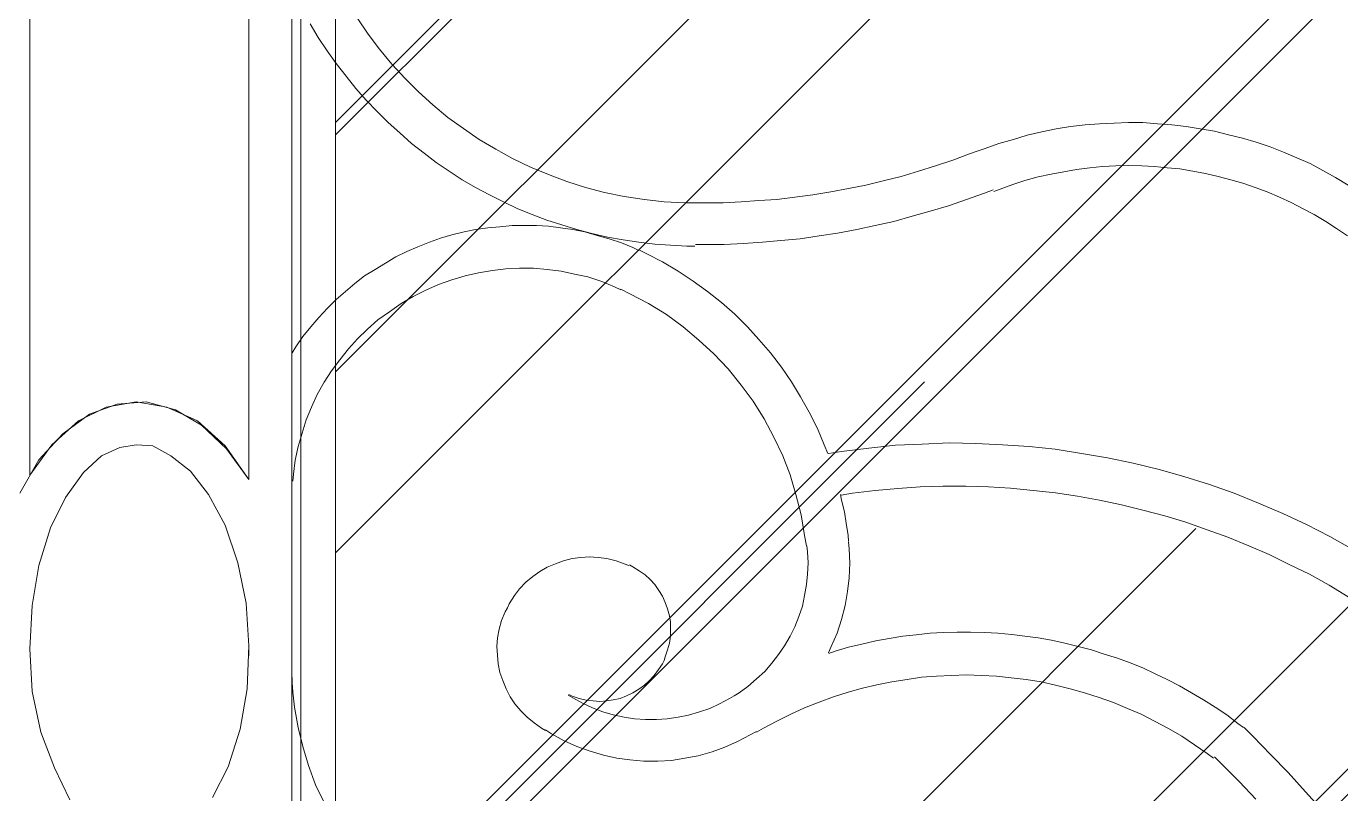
# Model space of a CAD drawing. Header units: millimetres. Extents: x -9564 to 494436, y -140371 to 4257.
# Drawn here: x 110.2838 to 110.6622, y 117.4096 to 117.6306 of the extents above; entities that cross this region are included whole.
import ezdxf
from ezdxf.enums import TextEntityAlignment as Align

# ---------------------------------------------------------------- set-up
doc = ezdxf.new("R2010")
doc.units = ezdxf.units.MM
doc.header["$MEASUREMENT"] = 0
doc.linetypes.add('SLD-Solid', pattern=[0])
for name, color, linetype, lineweight in [('0.05', 252, 'Continuous', 5), ('09-Arsiran', 8, 'Continuous', 5), ('DOOR OPENING', 4, 'SLD-Solid', 5), ('XR-KOP A3_MOZART$0$A-TXTKOP', 3, 'Continuous', 5)]:
    doc.layers.add(name, color=color, linetype=linetype, lineweight=lineweight)
doc.styles.add('HAND', font='ROMAND.SHX', dxfattribs={"width": 0.8, "height": 250})
doc.styles.add('XR-KOP A3_MOZART$0$ROMAND', font='romand.shx', dxfattribs={"height": 2, "bigfont": 'bigfont.shx'})

# ---------------------------------------------------------------- blocks, each defined once
blk = doc.blocks.new('j1')
at = {"layer": '09-Arsiran'}
h = blk.add_hatch(dxfattribs=at)
h.set_pattern_fill('AR-RROOF', color=256, scale=0.005, angle=45)
h.set_pattern_definition([(45, (0.02591, 0), (0.107763073, 0.287368196), [1.905, -0.254, 0.635, -0.127]), (45, (0.10044, 0.16434), (-0.20923997, 0.029634845), [0.381, -0.04191, 0.762, -0.09525]), (45, (-0.005524, 0.12123), (0.406805602, 0.527141034), [1.016, -0.1778, 0.508, -0.127])])
h.paths.add_polyline_path([(343.988, 201.51922), (343.93007, 201.51922), (343.5702, 201.51922), (343.5702, 200.72589), (343.988, 200.72589)])
h.paths.add_polyline_path([(343.5702, 199.91256), (343.988, 199.91256), (343.988, 200.70589), (343.5702, 200.70589)])
h.paths.add_polyline_path([(343.5702, 199.89256), (343.5702, 199.04853), (343.93007, 199.04853), (343.988, 199.04853), (343.988, 199.89256)])
h.paths.add_polyline_path([(342.9704, 199.04853), (343.22033, 199.04853), (343.3902, 199.04853), (343.3902, 199.89256), (343.22033, 199.89256), (342.9704, 199.89256)])
h.paths.add_polyline_path([(343.3902, 200.70589), (343.22033, 200.70589), (342.9704, 200.70589), (342.9704, 199.91256), (343.22033, 199.91256), (343.3902, 199.91256)])
h.paths.add_polyline_path([(342.9704, 200.72589), (343.22033, 200.72589), (343.3902, 200.72589), (343.3902, 201.51922), (343.22033, 201.51922), (342.9704, 201.51922)])
at = {"layer": 'DOOR OPENING'}
for points in [[(342.9604, 201.52922), (342.9604, 199.03853), (343.4002, 199.03853), (343.4002, 201.52922)], [(343.3902, 200.70589), (343.3902, 199.04853), (343.22033, 199.04853), (342.9704, 199.04853), (342.9704, 200.70589), (343.22033, 200.70589)]]:
    blk.add_lwpolyline(points, close=True, dxfattribs=at)
blk = doc.blocks.new('DRHRH')
at = {"layer": '0.05'}
for p, q in [((672.788, -29.4371), (672.788, -24.8574)), ((673.6347, -29.4528), (673.6347, -25.9297)), ((673.8001, -32.8261), (673.8001, -27.5539)), ((674.0526, -27.67), (674.095, -27.7326)), ((673.8716, -27.6923), (673.9028, -27.746)), ((673.9028, -27.746), (673.9364, -27.7973)), ((674.095, -27.7326), (674.1397, -27.7906)), ((673.9364, -27.7973), (673.9721, -27.8465)), ((674.1397, -27.7906), (674.1866, -27.8487)), ((673.9721, -27.8465), (674.0101, -27.8956)), ((674.1866, -27.8487), (674.238, -27.9046)), ((674.0101, -27.8956), (674.0481, -27.9426)), ((674.238, -27.9046), (674.2894, -27.956)), ((674.0481, -27.9426), (674.0883, -27.9873)), ((674.2894, -27.956), (674.3452, -28.0052)), ((674.0883, -27.9873), (674.1307, -28.0319)), ((674.3452, -28.0052), (674.4033, -28.0543)), ((674.1307, -28.0319), (674.1731, -28.0744)), ((674.1731, -28.0744), (674.2178, -28.1146)), ((674.4033, -28.0543), (674.4635, -28.0967)), ((676.921, -28.0789), (676.8652, -28.0833)), ((676.9769, -28.0766), (676.921, -28.0789)), ((677.0327, -28.0744), (676.9769, -28.0766)), ((677.0886, -28.0744), (677.0327, -28.0744)), ((677.1444, -28.0789), (677.0886, -28.0744)), ((677.2003, -28.0833), (677.1444, -28.0789)), ((674.2178, -28.1146), (674.2625, -28.1549)), ((674.4635, -28.0967), (674.524, -28.1392)), ((676.6417, -28.1236), (676.5882, -28.1392)), ((676.6976, -28.1102), (676.6417, -28.1236)), ((676.7535, -28.099), (676.6976, -28.1102)), ((676.8093, -28.09), (676.7535, -28.099)), ((676.8652, -28.0833), (676.8093, -28.09)), ((677.2561, -28.09), (677.2003, -28.0833)), ((677.3097, -28.099), (677.2561, -28.09)), ((677.3656, -28.1079), (677.3097, -28.099)), ((677.4193, -28.1213), (677.3656, -28.1079)), ((677.4729, -28.1347), (677.4193, -28.1213)), ((674.2625, -28.1549), (674.3117, -28.1927)), ((674.524, -28.1392), (674.5887, -28.1772)), ((674.5887, -28.1772), (674.6535, -28.2129)), ((676.4787, -28.1749), (676.4519, -28.1839)), ((676.5323, -28.1549), (676.4787, -28.1749)), ((676.5882, -28.1392), (676.5323, -28.1549)), ((677.5264, -28.1503), (677.4729, -28.1347)), ((677.5801, -28.1682), (677.5264, -28.1503)), ((677.6314, -28.1883), (677.5801, -28.1682)), ((674.3117, -28.1927), (674.3585, -28.2286)), ((674.3585, -28.2286), (674.4077, -28.262)), ((674.6535, -28.2129), (674.7228, -28.2464)), ((676.2866, -28.2419), (676.3536, -28.2196)), ((676.3536, -28.2196), (676.4183, -28.195)), ((676.4183, -28.195), (676.4519, -28.1839)), ((677.6828, -28.2106), (677.6314, -28.1883)), ((677.7343, -28.233), (677.6828, -28.2106)), ((677.7834, -28.2599), (677.7343, -28.233)), ((674.4077, -28.262), (674.4591, -28.2956)), ((674.7228, -28.2464), (674.792, -28.2754)), ((674.792, -28.2754), (674.8635, -28.3023)), ((676.0855, -28.3), (676.1548, -28.2822)), ((676.1548, -28.2822), (676.2218, -28.262)), ((676.2218, -28.262), (676.2866, -28.2419)), ((676.6842, -28.2844), (676.6329, -28.2977)), ((676.7334, -28.2732), (676.6842, -28.2844)), ((676.7826, -28.2643), (676.7334, -28.2732)), ((676.8317, -28.2553), (676.7826, -28.2643)), ((676.883, -28.2486), (676.8317, -28.2553)), ((676.9322, -28.2442), (676.883, -28.2486)), ((676.9836, -28.2419), (676.9322, -28.2442)), ((677.0327, -28.2397), (676.9836, -28.2419)), ((677.0842, -28.2419), (677.0327, -28.2397)), ((677.1333, -28.2442), (677.0842, -28.2419)), ((677.1824, -28.2486), (677.1333, -28.2442)), ((677.2316, -28.2532), (677.1824, -28.2486)), ((677.2807, -28.262), (677.2316, -28.2532)), ((677.3299, -28.271), (677.2807, -28.262)), ((677.379, -28.2822), (677.3299, -28.271)), ((677.4281, -28.2956), (677.379, -28.2822)), ((677.8326, -28.2866), (677.7834, -28.2599)), ((674.4591, -28.2956), (674.5105, -28.3246)), ((674.5105, -28.3246), (674.5641, -28.3536)), ((674.8635, -28.3023), (674.935, -28.3246)), ((674.935, -28.3246), (675.0087, -28.3447)), ((675.8822, -28.3424), (675.9515, -28.329)), ((675.9515, -28.329), (676.0185, -28.3157)), ((676.0185, -28.3157), (676.0855, -28.3)), ((676.4765, -28.3469), (676.51, -28.3336)), ((676.5368, -28.3313), (676.5122, -28.3403)), ((676.5859, -28.3134), (676.5368, -28.3313)), ((676.6329, -28.2977), (676.5859, -28.3134)), ((677.4751, -28.309), (677.4281, -28.2956)), ((677.522, -28.3246), (677.4751, -28.309)), ((677.5689, -28.3424), (677.522, -28.3246)), ((677.8817, -28.3157), (677.8326, -28.2866)), ((674.5641, -28.3536), (674.6177, -28.3804)), ((674.6177, -28.3804), (674.6735, -28.4073)), ((675.0087, -28.3447), (675.0847, -28.3603)), ((675.0847, -28.3603), (675.1628, -28.3714)), ((675.1628, -28.3714), (675.2388, -28.3804)), ((675.2388, -28.3804), (675.3192, -28.3849)), ((675.3192, -28.3849), (675.3595, -28.3849)), ((675.3617, -28.3849), (675.3952, -28.3849)), ((675.3952, -28.3849), (675.4666, -28.3849)), ((675.4666, -28.3849), (675.5359, -28.3804)), ((675.5359, -28.3804), (675.6052, -28.376)), ((675.6052, -28.376), (675.6745, -28.3714)), ((675.6745, -28.3714), (675.7436, -28.3626)), ((675.7436, -28.3626), (675.8129, -28.3536)), ((675.8129, -28.3536), (675.8822, -28.3424)), ((676.3379, -28.3961), (676.4072, -28.3714)), ((676.4072, -28.3714), (676.4765, -28.3469)), ((677.6158, -28.3626), (677.5689, -28.3424)), ((677.6606, -28.3827), (677.6158, -28.3626)), ((677.7074, -28.4073), (677.6606, -28.3827)), ((674.6735, -28.4073), (674.7294, -28.4296)), ((674.7294, -28.4296), (674.7852, -28.4519)), ((676.1258, -28.4564), (676.1972, -28.4363)), ((676.1972, -28.4363), (676.2665, -28.4162)), ((676.2665, -28.4162), (676.3379, -28.3961)), ((677.7498, -28.4296), (677.7074, -28.4073)), ((677.7946, -28.4564), (677.7498, -28.4296)), ((674.5105, -28.4877), (674.4658, -28.4966)), ((674.5574, -28.481), (674.5105, -28.4877)), ((674.6044, -28.4766), (674.5574, -28.481)), ((674.6512, -28.472), (674.6044, -28.4766)), ((674.6981, -28.472), (674.6512, -28.472)), ((674.7451, -28.472), (674.6981, -28.472)), ((674.792, -28.4743), (674.7451, -28.472)), ((674.7852, -28.4519), (674.8434, -28.4699)), ((674.8389, -28.481), (674.792, -28.4743)), ((674.8858, -28.4877), (674.8389, -28.481)), ((674.8434, -28.4699), (674.9015, -28.4877)), ((674.9328, -28.4966), (674.8858, -28.4877)), ((674.9015, -28.4877), (674.9595, -28.5033)), ((675.9091, -28.5011), (675.9828, -28.4877)), ((675.9828, -28.4877), (676.0542, -28.472)), ((676.0542, -28.472), (676.1258, -28.4564)), ((677.837, -28.4832), (677.7946, -28.4564)), ((677.8794, -28.5123), (677.837, -28.4832)), ((674.3318, -28.5369), (674.2871, -28.5547)), ((674.3743, -28.5212), (674.3318, -28.5369)), ((674.419, -28.5077), (674.3743, -28.5212)), ((674.4658, -28.4966), (674.419, -28.5077)), ((674.9797, -28.51), (674.9328, -28.4966)), ((674.9595, -28.5033), (675.0198, -28.5167)), ((675.0265, -28.5234), (674.9797, -28.51)), ((675.0198, -28.5167), (675.0802, -28.5279)), ((675.0735, -28.539), (675.0265, -28.5234)), ((675.0802, -28.5279), (675.1405, -28.5369)), ((675.1405, -28.5369), (675.2031, -28.5436)), ((675.5449, -28.5413), (675.6186, -28.5369)), ((675.6186, -28.5369), (675.6901, -28.5301)), ((675.6901, -28.5301), (675.7638, -28.5234)), ((675.7638, -28.5234), (675.8375, -28.5123)), ((675.8375, -28.5123), (675.9091, -28.5011)), ((674.2447, -28.5726), (674.2023, -28.5927)), ((674.2871, -28.5547), (674.2447, -28.5726)), ((675.1182, -28.557), (675.0735, -28.539)), ((675.1405, -28.5681), (675.1182, -28.557)), ((675.1718, -28.5816), (675.1405, -28.5659)), ((675.2321, -28.6127), (675.1718, -28.5816)), ((675.2031, -28.5436), (675.2634, -28.548)), ((675.2634, -28.548), (675.3259, -28.5524)), ((675.3259, -28.5524), (675.3572, -28.5524)), ((675.3595, -28.5457), (675.3974, -28.5457)), ((675.3974, -28.5457), (675.4712, -28.5457)), ((675.4712, -28.5457), (675.5449, -28.5413)), ((674.162, -28.6173), (674.1218, -28.6419)), ((674.2023, -28.5927), (674.162, -28.6173)), ((674.6267, -28.6396), (674.5753, -28.6463)), ((674.6802, -28.6374), (674.6267, -28.6396)), ((674.734, -28.6374), (674.6802, -28.6374)), ((674.7875, -28.6419), (674.734, -28.6374)), ((675.2924, -28.6486), (675.2321, -28.6127)), ((674.0816, -28.6664), (674.0436, -28.6954)), ((674.1218, -28.6419), (674.0816, -28.6664)), ((674.419, -28.682), (674.3675, -28.6999)), ((674.4703, -28.6664), (674.419, -28.682)), ((674.5217, -28.6553), (674.4703, -28.6664)), ((674.5753, -28.6463), (674.5217, -28.6553)), ((674.8411, -28.6486), (674.7875, -28.6419)), ((674.8925, -28.6597), (674.8411, -28.6486)), ((674.9439, -28.6709), (674.8925, -28.6597)), ((674.9975, -28.6887), (674.9439, -28.6709)), ((675.0467, -28.7089), (674.9975, -28.6887)), ((675.3505, -28.6866), (675.2924, -28.6486)), ((675.4064, -28.7267), (675.3505, -28.6866)), ((674.0078, -28.7267), (673.9721, -28.758)), ((674.0436, -28.6954), (674.0078, -28.7267)), ((674.3184, -28.7223), (674.2693, -28.7469)), ((674.3675, -28.6999), (674.3184, -28.7223)), ((675.0712, -28.72), (675.0467, -28.7089)), ((675.1069, -28.7357), (675.0712, -28.7178)), ((675.1785, -28.7736), (675.1069, -28.7357)), ((675.4599, -28.7691), (675.4064, -28.7267)), ((673.9386, -28.7916), (673.9051, -28.8273)), ((673.9721, -28.758), (673.9386, -28.7916)), ((674.2223, -28.7736), (674.1777, -28.8049)), ((674.2447, -28.7603), (674.2223, -28.7736)), ((674.2693, -28.7469), (674.2447, -28.7603)), ((675.2478, -28.8161), (675.1785, -28.7736)), ((675.5114, -28.8139), (675.4599, -28.7691)), ((673.9051, -28.8273), (673.8738, -28.863)), ((674.133, -28.8361), (674.0927, -28.872)), ((674.1777, -28.8049), (674.133, -28.8361)), ((675.3125, -28.863), (675.2478, -28.8161)), ((675.5605, -28.863), (675.5114, -28.8139)), ((673.8738, -28.863), (673.8426, -28.901)), ((674.0927, -28.872), (674.0547, -28.9099)), ((675.3728, -28.9144), (675.3125, -28.863)), ((675.6052, -28.9121), (675.5605, -28.863)), ((673.8157, -28.9411), (673.8023, -28.9636)), ((673.8426, -28.901), (673.8157, -28.9411)), ((674.0547, -28.9099), (674.019, -28.9479)), ((675.4309, -28.968), (675.3728, -28.9144)), ((675.6499, -28.9636), (675.6052, -28.9121)), ((673.9856, -28.9903), (673.9543, -29.0328)), ((674.019, -28.9479), (673.9856, -28.9903)), ((675.4868, -29.0261), (675.4309, -28.968)), ((675.6923, -29.0194), (675.6499, -28.9636)), ((673.9543, -29.0328), (673.9251, -29.0774)), ((675.5359, -29.0887), (675.4868, -29.0261)), ((675.7303, -29.0753), (675.6923, -29.0194)), ((673.9251, -29.0774), (673.8984, -29.1244)), ((675.5828, -29.1511), (675.5359, -29.0887)), ((675.7661, -29.1333), (675.7303, -29.0753)), ((673.8984, -29.1244), (673.876, -29.1736)), ((675.7995, -29.1937), (675.7661, -29.1333)), ((672.9757, -29.2271), (673.083, -29.1736)), ((673.0182, -29.2004), (673.1254, -29.1624)), ((673.083, -29.1736), (673.1992, -29.1534)), ((673.1254, -29.1624), (673.2371, -29.1534)), ((673.1992, -29.1534), (673.3176, -29.1736)), ((673.2371, -29.1534), (673.351, -29.1847)), ((673.3176, -29.1736), (673.436, -29.2271)), ((673.351, -29.1847), (673.4516, -29.2428)), ((673.876, -29.1736), (673.856, -29.2227)), ((675.6253, -29.2183), (675.5828, -29.1511)), ((675.8308, -29.2561), (675.7995, -29.1937)), ((672.873, -29.3187), (672.9757, -29.2271)), ((672.9154, -29.2763), (673.0182, -29.2004)), ((673.436, -29.2271), (673.5431, -29.3233)), ((673.4516, -29.2428), (673.5476, -29.3344)), ((673.856, -29.2227), (673.8403, -29.2741)), ((675.6632, -29.2897), (675.6253, -29.2183)), ((672.8237, -29.3768), (672.9154, -29.2763)), ((673.8403, -29.2741), (673.8247, -29.3254)), ((675.6968, -29.3613), (675.6632, -29.2897)), ((675.8576, -29.3187), (675.8308, -29.2561)), ((672.788, -29.4371), (672.873, -29.3187)), ((673.065, -29.3613), (673.1366, -29.33)), ((673.1366, -29.33), (673.1992, -29.3187)), ((673.1992, -29.3187), (673.2639, -29.3233)), ((673.2639, -29.3233), (673.3332, -29.3613)), ((673.5431, -29.3233), (673.6347, -29.4528)), ((673.5476, -29.3344), (673.6347, -29.4528)), ((673.8247, -29.3254), (673.8134, -29.3791)), ((675.8711, -29.3523), (675.8576, -29.3187)), ((675.9246, -29.3455), (675.8733, -29.3523)), ((676.0296, -29.3321), (675.9246, -29.3455)), ((676.1325, -29.321), (676.0296, -29.3321)), ((676.2352, -29.3165), (676.1325, -29.321)), ((676.3402, -29.312), (676.2352, -29.3165)), ((676.4429, -29.3143), (676.3402, -29.312)), ((676.5457, -29.3187), (676.4429, -29.3143)), ((676.6485, -29.3254), (676.5457, -29.3187)), ((676.749, -29.3366), (676.6485, -29.3254)), ((676.8517, -29.3523), (676.749, -29.3366)), ((672.75, -29.5064), (672.8237, -29.3768)), ((672.9959, -29.426), (673.065, -29.3613)), ((673.3332, -29.3613), (673.4091, -29.4215)), ((673.8134, -29.3791), (673.8068, -29.4327)), ((675.7258, -29.435), (675.6968, -29.3613)), ((676.9523, -29.3701), (676.8517, -29.3523)), ((677.0506, -29.3903), (676.9523, -29.3701)), ((677.1512, -29.4148), (677.0506, -29.3903)), ((672.9266, -29.5221), (672.9959, -29.426)), ((673.4091, -29.4215), (673.4784, -29.5108)), ((673.8068, -29.4327), (673.8046, -29.4595)), ((675.7482, -29.5108), (675.7258, -29.435)), ((677.2472, -29.4417), (677.1512, -29.4148)), ((677.3456, -29.4728), (677.2472, -29.4417)), ((676.0542, -29.4953), (675.9671, -29.5064)), ((676.1413, -29.4885), (676.0542, -29.4953)), ((676.2285, -29.4818), (676.1413, -29.4885)), ((676.3156, -29.4795), (676.2285, -29.4818)), ((676.405, -29.4795), (676.3156, -29.4795)), ((676.4922, -29.4818), (676.405, -29.4795)), ((676.577, -29.4863), (676.4922, -29.4818)), ((676.6642, -29.4953), (676.577, -29.4863)), ((676.7513, -29.5041), (676.6642, -29.4953)), ((677.4416, -29.5064), (677.3456, -29.4728)), ((672.8685, -29.6404), (672.9266, -29.5221)), ((673.4784, -29.5108), (673.5431, -29.6293)), ((675.7683, -29.5891), (675.7482, -29.5108)), ((675.9246, -29.5333), (675.9202, -29.5108)), ((675.9671, -29.5064), (675.9225, -29.5131)), ((675.9358, -29.5778), (675.9246, -29.5333)), ((676.8362, -29.5175), (676.7513, -29.5041)), ((676.921, -29.5333), (676.8362, -29.5175)), ((677.0059, -29.5511), (676.921, -29.5333)), ((677.0886, -29.5712), (677.0059, -29.5511)), ((677.5354, -29.5444), (677.4416, -29.5064)), ((677.6293, -29.5845), (677.5354, -29.5444)), ((675.7816, -29.6695), (675.7683, -29.5891)), ((675.9425, -29.6225), (675.9358, -29.5778)), ((677.1734, -29.5935), (677.0886, -29.5712)), ((677.2539, -29.6181), (677.1734, -29.5935)), ((677.7208, -29.6271), (677.6293, -29.5845)), ((672.8237, -29.7857), (672.8685, -29.6404)), ((673.5431, -29.6293), (673.5923, -29.7745)), ((675.9492, -29.6695), (675.9425, -29.6225)), ((677.3366, -29.6471), (677.2539, -29.6181)), ((677.417, -29.6762), (677.3366, -29.6471)), ((677.8101, -29.674), (677.7208, -29.6271)), ((675.7884, -29.7097), (675.7816, -29.6695)), ((675.9515, -29.6918), (675.9492, -29.6695)), ((675.9538, -29.7208), (675.9515, -29.6941)), ((677.4974, -29.7097), (677.417, -29.6762)), ((677.8996, -29.7231), (677.8101, -29.674)), ((674.9171, -29.7544), (674.8837, -29.7588)), ((674.9507, -29.7521), (674.9171, -29.7544)), ((674.9841, -29.7544), (674.9507, -29.7521)), ((675.0177, -29.7588), (674.9841, -29.7544)), ((675.7929, -29.7321), (675.7906, -29.7097)), ((675.7951, -29.7745), (675.7929, -29.7321)), ((675.9559, -29.7767), (675.9538, -29.7208)), ((677.5756, -29.7432), (677.4974, -29.7097)), ((677.6538, -29.7812), (677.5756, -29.7432)), ((672.797, -29.9398), (672.8237, -29.7857)), ((673.5923, -29.7745), (673.6236, -29.9308)), ((674.7585, -29.808), (674.7317, -29.8281)), ((674.7875, -29.7924), (674.7585, -29.808)), ((674.8188, -29.779), (674.7875, -29.7924)), ((674.8501, -29.7678), (674.8188, -29.779)), ((674.8837, -29.7588), (674.8501, -29.7678)), ((675.0534, -29.7678), (675.0177, -29.7588)), ((675.0847, -29.779), (675.0534, -29.7678)), ((675.1025, -29.7857), (675.0847, -29.779)), ((675.1182, -29.7901), (675.1048, -29.7834)), ((675.1428, -29.8058), (675.1182, -29.7901)), ((675.1651, -29.8214), (675.1428, -29.8058)), ((675.7929, -29.8191), (675.7951, -29.7745)), ((675.9538, -29.8325), (675.9559, -29.7767)), ((677.732, -29.8191), (677.6538, -29.7812)), ((674.7048, -29.8504), (674.6802, -29.875)), ((674.7317, -29.8281), (674.7048, -29.8504)), ((675.1852, -29.8392), (675.1651, -29.8214)), ((675.2031, -29.8594), (675.1852, -29.8392)), ((675.7884, -29.8594), (675.7929, -29.8191)), ((675.947, -29.8862), (675.9538, -29.8325)), ((677.808, -29.8617), (677.732, -29.8191)), ((674.6602, -29.9018), (674.6401, -29.9331)), ((674.6802, -29.875), (674.6602, -29.9018)), ((675.2187, -29.8817), (675.2031, -29.8594)), ((675.2321, -29.9041), (675.2187, -29.8817)), ((675.2432, -29.9287), (675.2321, -29.9041)), ((675.7728, -29.9421), (675.7816, -29.9018)), ((675.7816, -29.9018), (675.7884, -29.8594)), ((675.9381, -29.9398), (675.947, -29.8862)), ((677.8817, -29.9062), (677.808, -29.8617)), ((672.788, -30.1074), (672.797, -29.9398)), ((673.6236, -29.9308), (673.6347, -30.0962)), ((674.6334, -29.9488), (674.6244, -29.9644)), ((674.6401, -29.9331), (674.6334, -29.9488)), ((675.2522, -29.9532), (675.2432, -29.9287)), ((675.2589, -29.98), (675.2522, -29.9532)), ((675.7593, -29.9822), (675.7728, -29.9421)), ((675.9246, -29.9934), (675.9381, -29.9398)), ((674.6111, -29.9979), (674.6021, -30.0314)), ((674.6244, -29.9644), (674.6111, -29.9979)), ((675.2634, -30.0047), (675.2589, -29.98)), ((675.2634, -30.0314), (675.2634, -30.0047)), ((675.7436, -30.0225), (675.7593, -29.9822)), ((675.9068, -30.0471), (675.9246, -29.9934)), ((674.6021, -30.0314), (674.5954, -30.0649)), ((675.2589, -30.0851), (675.2634, -30.0582)), ((675.2634, -30.0582), (675.2634, -30.0314)), ((675.7035, -30.0962), (675.7258, -30.0582)), ((675.7258, -30.0582), (675.7436, -30.0225)), ((675.8845, -30.0984), (675.9068, -30.0471)), ((676.1615, -30.0582), (676.1079, -30.0671)), ((676.2129, -30.0538), (676.1615, -30.0582)), ((676.2665, -30.0471), (676.2129, -30.0538)), ((676.3179, -30.0448), (676.2665, -30.0471)), ((676.3715, -30.0425), (676.3179, -30.0448)), ((676.4229, -30.0425), (676.3715, -30.0425)), ((676.4765, -30.0448), (676.4229, -30.0425)), ((676.5279, -30.0471), (676.4765, -30.0448)), ((676.5815, -30.0515), (676.5279, -30.0471)), ((676.6329, -30.0582), (676.5815, -30.0515)), ((676.6842, -30.0649), (676.6329, -30.0582)), ((672.797, -30.2727), (672.788, -30.1074)), ((673.6347, -30.0962), (673.628, -30.2615)), ((673.6347, -30.1342), (673.6347, -30.0917)), ((674.5954, -30.0649), (674.5931, -30.0984)), ((674.5931, -30.0984), (674.5954, -30.1319)), ((675.2432, -30.1387), (675.2522, -30.1118)), ((675.2522, -30.1118), (675.2589, -30.0851)), ((675.6812, -30.1297), (675.7035, -30.0962)), ((675.8733, -30.123), (675.8845, -30.0984)), ((675.9515, -30.1007), (675.9001, -30.1162)), ((676.0029, -30.0895), (675.9515, -30.1007)), ((676.0565, -30.0761), (676.0029, -30.0895)), ((676.1079, -30.0671), (676.0565, -30.0761)), ((676.7356, -30.0738), (676.6842, -30.0649)), ((676.787, -30.0851), (676.7356, -30.0738)), ((676.8384, -30.0984), (676.787, -30.0851)), ((676.8897, -30.1118), (676.8384, -30.0984)), ((676.9389, -30.1275), (676.8897, -30.1118)), ((673.8001, -30.1364), (673.8001, -30.1565)), ((673.8001, -30.1565), (673.8001, -30.1967)), ((674.5954, -30.1319), (674.5977, -30.1655)), ((675.2321, -30.1655), (675.2388, -30.1521)), ((675.2388, -30.1521), (675.2432, -30.1387)), ((675.6275, -30.1945), (675.6543, -30.1632)), ((675.6543, -30.1632), (675.6812, -30.1297)), ((675.9001, -30.1162), (675.8755, -30.1252)), ((676.9903, -30.1431), (676.9389, -30.1275)), ((677.0394, -30.161), (676.9903, -30.1431)), ((677.0886, -30.1811), (677.0394, -30.161)), ((673.8001, -30.1967), (673.8023, -30.2369)), ((674.5977, -30.1655), (674.6044, -30.1989)), ((674.6044, -30.1989), (674.6155, -30.2302)), ((675.1829, -30.2302), (675.2008, -30.2101)), ((675.2008, -30.2101), (675.2165, -30.1878)), ((675.2165, -30.1878), (675.2321, -30.1655)), ((675.5962, -30.2235), (675.6275, -30.1945)), ((676.291, -30.2124), (676.2329, -30.2168)), ((676.3492, -30.2101), (676.291, -30.2124)), ((676.4072, -30.2079), (676.3492, -30.2101)), ((676.4653, -30.2101), (676.4072, -30.2079)), ((676.5233, -30.2124), (676.4653, -30.2101)), ((676.5792, -30.2191), (676.5233, -30.2124)), ((677.1356, -30.2034), (677.0886, -30.1811)), ((677.1824, -30.2258), (677.1356, -30.2034)), ((673.628, -30.2615), (673.6013, -30.4179)), ((673.8023, -30.2369), (673.8046, -30.2749)), ((674.6155, -30.2302), (674.629, -30.2615)), ((674.629, -30.2615), (674.6445, -30.2928)), ((675.1182, -30.2771), (675.1405, -30.2638)), ((675.1405, -30.2638), (675.1628, -30.2481)), ((675.1628, -30.2481), (675.1829, -30.2302)), ((675.5292, -30.2771), (675.5628, -30.2525)), ((675.5628, -30.2525), (675.5962, -30.2235)), ((676.0051, -30.2592), (675.9492, -30.2749)), ((676.0609, -30.2459), (676.0051, -30.2592)), ((676.119, -30.2347), (676.0609, -30.2459)), ((676.1771, -30.2258), (676.119, -30.2347)), ((676.2329, -30.2168), (676.1771, -30.2258)), ((676.6373, -30.2258), (676.5792, -30.2191)), ((676.6954, -30.2347), (676.6373, -30.2258)), ((676.7513, -30.2481), (676.6954, -30.2347)), ((676.8072, -30.2615), (676.7513, -30.2481)), ((676.863, -30.2771), (676.8072, -30.2615)), ((677.2293, -30.2504), (677.1824, -30.2258)), ((677.2763, -30.2771), (677.2293, -30.2504)), ((672.8305, -30.4291), (672.797, -30.2727)), ((673.8046, -30.2749), (673.8113, -30.3329)), ((674.6445, -30.2928), (674.6624, -30.3196)), ((674.868, -30.2861), (674.8858, -30.2972)), ((674.8702, -30.2838), (674.8837, -30.2905)), ((674.8837, -30.2905), (674.9104, -30.2995)), ((674.8858, -30.2972), (674.9238, -30.3174)), ((674.9104, -30.2995), (674.9372, -30.3062)), ((674.9372, -30.3062), (674.9641, -30.3084)), ((674.9641, -30.3084), (674.9908, -30.3107)), ((674.9908, -30.3107), (675.0177, -30.3084)), ((675.0177, -30.3084), (675.0422, -30.3039)), ((675.0422, -30.3039), (675.0691, -30.2995)), ((675.0691, -30.2995), (675.0937, -30.2884)), ((675.0937, -30.2884), (675.1182, -30.2771)), ((675.4532, -30.3196), (675.4912, -30.2995)), ((675.4912, -30.2995), (675.5091, -30.2884)), ((675.5091, -30.2884), (675.5292, -30.2771)), ((675.8375, -30.3129), (675.7816, -30.3352)), ((675.8933, -30.2928), (675.8375, -30.3129)), ((675.9492, -30.2749), (675.8933, -30.2928)), ((676.9189, -30.2951), (676.863, -30.2771)), ((676.9747, -30.3151), (676.9189, -30.2951)), ((677.0283, -30.3375), (676.9747, -30.3151)), ((677.3231, -30.3039), (677.2763, -30.2771)), ((677.3679, -30.3329), (677.3231, -30.3039)), ((673.8113, -30.3329), (673.8247, -30.4112)), ((674.6624, -30.3196), (674.6848, -30.3464)), ((674.6848, -30.3464), (674.7094, -30.3709)), ((674.9238, -30.3174), (674.9618, -30.3352)), ((674.9618, -30.3352), (675.002, -30.3509)), ((675.002, -30.3509), (675.0422, -30.3621)), ((675.0422, -30.3621), (675.0847, -30.3709)), ((675.2924, -30.3709), (675.3326, -30.3642)), ((675.3326, -30.3642), (675.3751, -30.3509)), ((675.3751, -30.3509), (675.4154, -30.3375)), ((675.4154, -30.3375), (675.4532, -30.3196)), ((675.7281, -30.3598), (675.6745, -30.3866)), ((675.7816, -30.3352), (675.7281, -30.3598)), ((677.0819, -30.3598), (677.0283, -30.3375)), ((677.1333, -30.3866), (677.0819, -30.3598)), ((677.4126, -30.3621), (677.3679, -30.3329)), ((677.455, -30.3955), (677.4126, -30.3621)), ((673.8247, -30.4112), (673.8426, -30.4849)), ((674.7094, -30.3709), (674.7361, -30.3934)), ((674.7361, -30.3934), (674.7652, -30.4134)), ((674.7652, -30.4134), (674.7808, -30.4224)), ((675.0847, -30.3709), (675.1249, -30.3777)), ((675.1249, -30.3777), (675.1674, -30.3799)), ((675.1674, -30.3799), (675.2098, -30.3799)), ((675.2098, -30.3799), (675.2499, -30.3777)), ((675.2499, -30.3777), (675.2924, -30.3709)), ((675.6231, -30.4134), (675.5962, -30.4291)), ((675.6745, -30.3866), (675.6231, -30.4134)), ((677.1869, -30.4157), (677.1333, -30.3866)), ((677.2383, -30.4447), (677.1869, -30.4157)), ((677.4773, -30.4112), (677.455, -30.3955)), ((677.513, -30.4447), (677.4796, -30.4112)), ((672.8842, -30.5676), (672.8305, -30.4291)), ((673.6013, -30.4179), (673.5543, -30.5631)), ((674.7808, -30.4201), (674.8032, -30.4358)), ((674.8032, -30.4358), (674.8524, -30.4625)), ((674.8524, -30.4625), (674.9015, -30.4849)), ((675.4734, -30.4872), (675.5225, -30.4648)), ((675.5225, -30.4648), (675.5716, -30.4402)), ((675.5716, -30.4402), (675.5962, -30.4268)), ((677.2874, -30.4782), (677.2383, -30.4447)), ((677.5823, -30.5162), (677.513, -30.4447)), ((673.8426, -30.4849), (673.8648, -30.5586)), ((674.9015, -30.4849), (674.9528, -30.5028)), ((674.9528, -30.5028), (675.0042, -30.5184)), ((675.0042, -30.5184), (675.0557, -30.5296)), ((675.3706, -30.5206), (675.4242, -30.5051)), ((675.4242, -30.5051), (675.4734, -30.4872)), ((677.3366, -30.5118), (677.2874, -30.4782)), ((677.3611, -30.5296), (677.3366, -30.5118)), ((677.6493, -30.5855), (677.5823, -30.5162)), ((672.9422, -30.6905), (672.8842, -30.5676)), ((673.5543, -30.5631), (673.494, -30.6815)), ((673.8648, -30.5586), (673.8917, -30.6324)), ((675.0557, -30.5296), (675.1069, -30.5364)), ((675.1069, -30.5364), (675.1607, -30.5408)), ((675.1607, -30.5408), (675.2142, -30.5408)), ((675.2142, -30.5408), (675.2678, -30.5385)), ((675.2678, -30.5385), (675.3192, -30.5296)), ((675.3192, -30.5296), (675.3706, -30.5206)), ((677.3991, -30.5586), (677.3656, -30.5251)), ((677.4617, -30.6212), (677.3991, -30.5586)), ((677.7164, -30.6592), (677.6493, -30.5855)), ((673.8917, -30.6324), (673.9251, -30.7016)), ((677.5243, -30.6882), (677.4617, -30.6212)), ((677.7811, -30.7306), (677.7164, -30.6592))]:
    blk.add_line(p, q, dxfattribs=at)
blk = doc.blocks.new('A$C2a879c63')
blk.add_blockref('j1', (-203.6828, -183.31846))
at = {"xscale": 0.07453256964518581, "yscale": 0.07453256964518581, "zscale": 0.07453256964518581}
blk.add_blockref('DRHRH', (89.05497, 18.38957), dxfattribs=at)
at = {"color": 4, "style": 'HAND'}
for tag, height, rotation, p in [('DRY.WASHER', 0.054, 0, (11.93663, 24.91225)), ('PATIO', 0.135, 0, (20.96655, 21.56957)), ('GENSET', 0.135, 0, (18.21566, 17.10449)), ('PLANTERBOX', 0.135, 90, (22.16897, 13.29588)), ('PLANTERBOX', 0.135, 0, (18.52245, 11.56325)), ('PATIO', 0.135, 0, (400.03955, 10.82101)), ('CARPORT', 0.135, 0, (12.15696, 9.7744)), ('CARPORT', 0.135, 0, (20.62021, 9.7744))]:
    blk.add_attdef(tag, text='', height=height, rotation=rotation, dxfattribs=at).set_placement(p, align=Align.MIDDLE)
at = {"layer": 'XR-KOP A3_MOZART$0$A-TXTKOP', "style": 'XR-KOP A3_MOZART$0$ROMAND'}
for tag, p in [('1:200', (37.04676, 3.18795)), ('1:100', (79.04676, 3.18795)), ('1:100', (121.04676, 3.18795)), ('1:100', (163.04676, 3.18795)), ('1:100', (205.04676, 3.18795)), ('1:100', (247.04676, 3.18795)), ('1:100', (289.04676, 3.18795)), ('1:100', (331.04676, 3.18795)), ('1:100', (373.04676, 3.18795)), ('1:100', (415.04676, 3.18795)), ('1:100', (457.04676, 3.18795)), ('1:100', (499.04676, 3.18795))]:
    blk.add_attdef(tag, text='', height=0.12959, dxfattribs=at).set_placement(p, align=Align.MIDDLE)

msp = doc.modelspace()

# ---------------------------------------------------------------- block references
msp.add_blockref('A$C2a879c63', (-28.91482, 101.30577))

doc.saveas('drawing.dxf')
